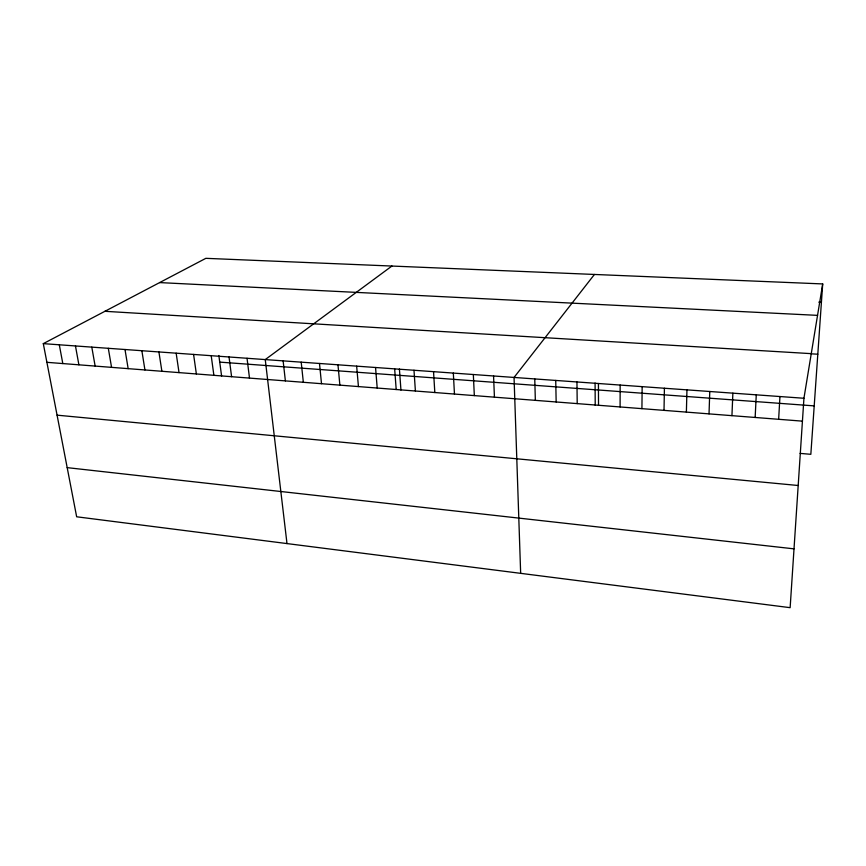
<?xml version="1.0" encoding="UTF-8"?>
<svg xmlns="http://www.w3.org/2000/svg" width="866" height="866" viewBox="0 0 866 866"><rect width="100%" height="100%" fill="white"/><g stroke="black" fill="none" stroke-linecap="round" stroke-linejoin="round"><path stroke-width="1.3" d="M620.099 406.955L620.153 385.067M641.923 408.655L642.15 386.647M664.016 410.376L664.417 388.239M686.381 412.108L686.955 389.862M709.027 413.872L709.774 391.497M731.943 415.658L732.874 393.164M755.152 417.466L756.267 394.842M778.642 419.296L779.952 396.541M822.7 283.929L803.94 398.263L790.138 607.672L76.652 516.785L43.3 343.64L205.848 258.328L822.7 283.929L810.836 454.314L800.076 453.383M594.433 274.457L514.047 377.446L520.661 573.346M391.919 266.046L265.256 359.585L286.992 543.577M818.781 302.158L821.423 302.277M159.615 282.587L817.547 315.365M104.905 311.305L811.258 353.653M811.334 353.826L817.807 354.216M43.3 343.64L803.94 398.263M219.737 362.118L814.202 405.883M46.894 362.324L802.436 421.147M57.069 415.16L798.192 485.501M67.18 467.64L794.014 548.849M59.299 344.787L62.807 363.558M75.461 345.956L78.893 364.813M91.796 347.125L95.141 366.08M108.304 348.305L111.562 367.357M124.996 349.507L128.157 368.645M141.862 350.719L144.936 369.955M158.911 351.942L161.888 371.276M176.155 353.176L179.035 372.607M193.583 354.432L196.365 373.96M211.207 355.699L213.88 375.324M218.849 355.493L221.609 376.115M229.025 356.976L231.59 376.699M247.037 358.275L249.495 378.096M283.128 360.862L285.379 380.888M301.206 362.161L303.338 382.285M319.489 363.471L321.502 383.703M337.967 364.803L339.873 385.132M356.651 366.145L358.437 386.582M375.552 367.498L377.208 388.044M394.658 368.873L396.195 389.516M399.41 368.992L400.947 390.09M413.991 370.258L415.399 391.01M433.541 371.666L434.819 392.525M453.319 373.084L454.466 394.052M473.334 374.523L474.33 395.6M493.566 375.974L494.432 397.169M534.766 378.929L535.34 400.352M555.734 380.434L556.156 401.976M576.951 381.96L577.211 403.61M595.083 383.032L595.223 405.234M598.428 383.508L598.525 405.277"/></g></svg>
